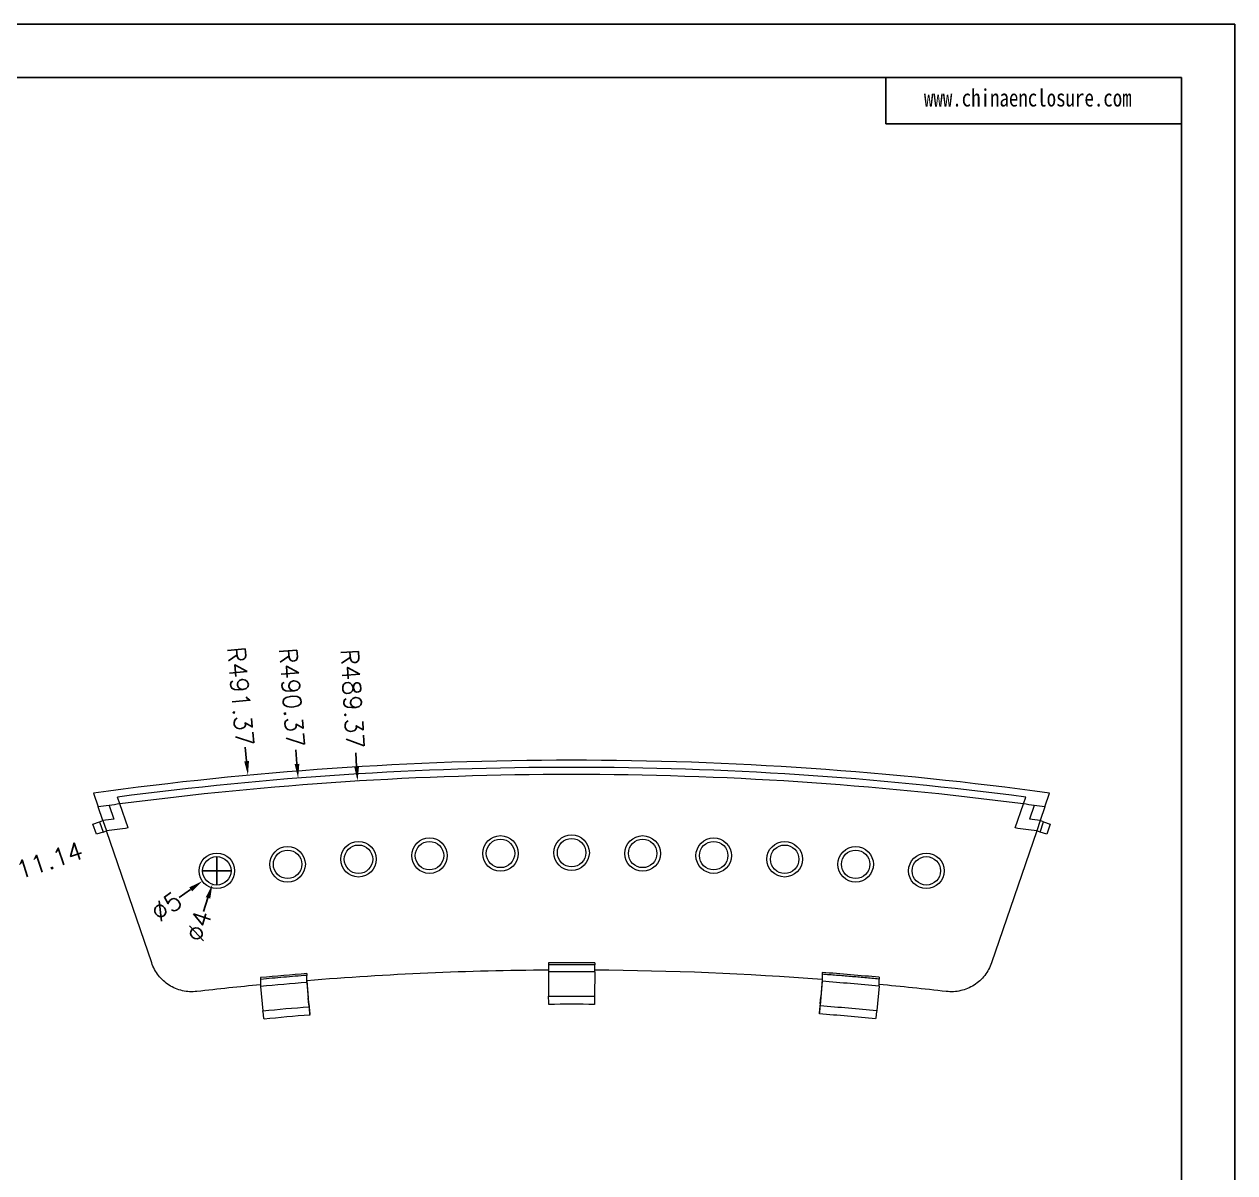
# Model space of a CAD drawing. Header units: inches. Extents: x 1230 to 3313, y 237 to 1043.
# Drawn here: x 3142.6 to 3312.9, y 672 to 833.5 of the extents above; entities that cross this region are included whole.
import ezdxf

# ---------------------------------------------------------------- set-up
doc = ezdxf.new("R2010")
doc.units = ezdxf.units.IN
doc.layers.add('文字', color=81, linetype='Continuous')
doc.styles.get("Standard").update_dxf_attribs({"font": 'txt', "bigfont": 'gbcbig.shx'})
doc.styles.add('宋体', font='', dxfattribs={"width": 0.8, "height": 3.5})
doc.styles.get('宋体').set_extended_font_data('SimSun')
doc.dimstyles.new('2.5', dxfattribs={"dimtxt": 2.5, "dimasz": 2, "dimexe": 0.18, "dimexo": 0.0625, "dimgap": 0.09, "dimtad": 0, "dimzin": 12, "dimdsep": 46, "dimtxsty": 'Standard', "dimcen": 2, "dimclrd": 3, "dimclre": 3, "dimadec": 0, "dimazin": 0, "dimtfac": 1, "dimtofl": 0, "dimtmove": 0, "dimatfit": 3, "dimfxl": 1, "dimtolj": 1, "dimtzin": 0, "dimarcsym": 0})

# ---------------------------------------------------------------- blocks, each defined once
blk = doc.blocks.new('*D307')
at = {"color": 3, "lineweight": -2}
for p, q in [((3169.7, 712.45), (3169.7, 716.45)), ((3167.7, 714.45), (3171.7, 714.45)), ((3164.39, 710.7), (3166.02, 711.85))]:
    blk.add_line(p, q, dxfattribs=at)
at = {"color": 3}
blk.add_solid([(3165.83, 712.13), (3166.22, 711.58), (3167.66, 713.01)], dxfattribs=at)
at = {"layer": 'Defpoints', "color": 0}
for p in [(3171.74, 715.9), (3167.66, 713.01)]:
    blk.add_point(p, dxfattribs=at)
at = {"color": 0, "insert": (3162.62, 709.44), "char_height": 2.5, "attachment_point": 5, "rotation": 35.274}
blk.add_mtext('\\A1;∅5', dxfattribs=at)
blk = doc.blocks.new('*D308')
at = {"color": 3, "lineweight": -2}
for p, q in [((3169.7, 712.45), (3169.7, 716.45)), ((3167.7, 714.45), (3171.7, 714.45)), ((3167.85, 708.75), (3168.46, 710.65))]:
    blk.add_line(p, q, dxfattribs=at)
at = {"color": 3}
blk.add_solid([(3168.15, 710.75), (3168.78, 710.55), (3169.08, 712.55)], dxfattribs=at)
at = {"layer": 'Defpoints', "color": 0}
for p in [(3170.32, 716.36), (3169.08, 712.55)]:
    blk.add_point(p, dxfattribs=at)
at = {"color": 0, "insert": (3167.17, 706.68), "char_height": 2.5, "attachment_point": 5, "rotation": 72.015}
blk.add_mtext('\\A1;∅4', dxfattribs=at)
blk = doc.blocks.new('*D313')
at = {"color": 3, "lineweight": -2}
for p, q in [((3138.45, 713.39), (3136.55, 712.76)), ((3029.14, 675.19), (3029.14, 679.19)), ((3027.14, 677.19), (3031.14, 677.19))]:
    blk.add_line(p, q, dxfattribs=at)
at = {"color": 3}
blk.add_solid([(3136.44, 713.08), (3136.65, 712.45), (3134.65, 712.13)], dxfattribs=at)
at = {"layer": 'Defpoints', "color": 0}
for p in [(3134.65, 712.13), (3029.14, 677.19)]:
    blk.add_point(p, dxfattribs=at)
at = {"color": 0, "insert": (3144.07, 715.25), "char_height": 2.5, "attachment_point": 5, "rotation": 18.3233}
blk.add_mtext('\\A1;R111.14', dxfattribs=at)
blk = doc.blocks.new('*D314')
at = {"color": 3, "lineweight": -2}
for p, q in [((3173.71, 731.87), (3173.89, 729.88)), ((3219.61, 236.64), (3219.61, 240.64)), ((3217.61, 238.64), (3221.61, 238.64))]:
    blk.add_line(p, q, dxfattribs=at)
at = {"color": 3}
blk.add_solid([(3174.23, 729.91), (3173.56, 729.85), (3174.08, 727.89)], dxfattribs=at)
at = {"layer": 'Defpoints', "color": 0}
for p in [(3174.08, 727.89), (3219.61, 238.64)]:
    blk.add_point(p, dxfattribs=at)
at = {"color": 0, "insert": (3173.04, 739.02), "char_height": 2.5, "attachment_point": 5, "rotation": 275.3169}
blk.add_mtext('\\A1;R491.37', dxfattribs=at)
blk = doc.blocks.new('*D315')
at = {"color": 3, "lineweight": -2}
for p, q in [((3180.82, 731.48), (3180.98, 729.49)), ((3219.61, 236.64), (3219.61, 240.64)), ((3217.61, 238.64), (3221.61, 238.64))]:
    blk.add_line(p, q, dxfattribs=at)
at = {"color": 3}
blk.add_solid([(3181.31, 729.51), (3180.65, 729.46), (3181.14, 727.49)], dxfattribs=at)
at = {"layer": 'Defpoints', "color": 0}
for p in [(3181.14, 727.49), (3219.61, 238.64)]:
    blk.add_point(p, dxfattribs=at)
at = {"color": 0, "insert": (3180.25, 738.84), "char_height": 2.5, "attachment_point": 5, "rotation": 274.4998}
blk.add_mtext('\\A1;R490.37', dxfattribs=at)
blk = doc.blocks.new('*D316')
at = {"color": 3, "lineweight": -2}
for p, q in [((3189.25, 731.07), (3189.37, 729.07)), ((3219.61, 236.64), (3219.61, 240.64)), ((3217.61, 238.64), (3221.61, 238.64))]:
    blk.add_line(p, q, dxfattribs=at)
at = {"color": 3}
blk.add_solid([(3189.7, 729.09), (3189.04, 729.05), (3189.5, 727.08)], dxfattribs=at)
at = {"layer": 'Defpoints', "color": 0}
for p in [(3189.5, 727.08), (3219.61, 238.64)]:
    blk.add_point(p, dxfattribs=at)
at = {"color": 0, "insert": (3188.78, 738.65), "char_height": 2.5, "attachment_point": 5, "rotation": 273.5283}
blk.add_mtext('\\A1;R489.37', dxfattribs=at)

msp = doc.modelspace()

# ---------------------------------------------------------------- linework, layer by layer
for p, q in [((2868.135, 833.529), (3312.911, 833.529)), ((3312.911, 833.529), (3312.911, 519.041)), ((2879.644, 826.041), (3305.424, 826.041)), ((3263.825, 826.041), (3263.825, 819.541)), ((3305.424, 826.041), (3305.424, 526.528)), ((3263.825, 819.541), (3305.424, 819.541))]:
    msp.add_line(p, q)
at = {"color": 7, "linetype": 'Continuous', "lineweight": 15}
for p, q in [((3152.361, 725.381), (3153.021, 723.453)), ((3156.053, 723.86), (3155.723, 724.825)), ((3157.21, 720.481), (3156.053, 723.86)), ((3282.012, 720.481), (3283.169, 723.86)), ((3283.169, 723.86), (3283.5, 724.825)), ((3286.201, 723.453), (3286.861, 725.381)), ((3153.682, 721.525), (3153.021, 723.453)), ((3154.536, 723.659), (3155.197, 721.729)), ((3284.686, 723.659), (3284.025, 721.729)), ((3286.201, 723.453), (3285.541, 721.525)), ((3152.263, 721.039), (3153.209, 721.363)), ((3152.758, 719.593), (3152.263, 721.039)), ((3153.209, 721.363), (3153.682, 721.525)), ((3153.209, 721.363), (3153.704, 719.917)), ((3153.682, 721.525), (3154.177, 720.079)), ((3285.541, 721.525), (3285.045, 720.079)), ((3285.518, 719.917), (3286.014, 721.363)), ((3286.014, 721.363), (3285.541, 721.525)), ((3286.014, 721.363), (3286.96, 721.039)), ((3286.96, 721.039), (3286.464, 719.593)), ((3153.704, 719.917), (3152.758, 719.593)), ((3153.704, 719.917), (3154.177, 720.079)), ((3160.538, 701.504), (3154.177, 720.079)), ((3285.045, 720.079), (3278.684, 701.504)), ((3285.518, 719.917), (3285.045, 720.079)), ((3286.464, 719.593), (3285.518, 719.917)), ((3182.361, 700.004), (3182.361, 699.753)), ((3216.361, 701.493), (3216.361, 701.226)), ((3216.361, 701.226), (3216.361, 700.237)), ((3216.361, 700.237), (3216.386, 696.818)), ((3222.861, 700.237), (3222.836, 696.818)), ((3222.861, 701.493), (3222.861, 701.226)), ((3222.861, 700.237), (3222.861, 701.226)), ((3254.861, 700.161), (3254.861, 699.908)), ((3175.861, 699.433), (3175.861, 699.188)), ((3175.861, 699.188), (3175.861, 698.195)), ((3182.361, 698.761), (3182.361, 699.753)), ((3182.361, 699), (3182.564, 696.589)), ((3182.361, 698.761), (3182.646, 695.343)), ((3254.861, 698.916), (3254.591, 695.498)), ((3254.861, 699.158), (3254.669, 696.747)), ((3254.861, 699.908), (3254.861, 698.916)), ((3262.861, 699.48), (3262.861, 699.235)), ((3262.861, 698.241), (3262.861, 699.235)), ((3175.861, 698.195), (3176.195, 694.777)), ((3182.647, 695.612), (3182.564, 696.589)), ((3216.395, 695.902), (3216.386, 696.818)), ((3222.836, 696.818), (3222.827, 695.902)), ((3254.591, 695.77), (3254.669, 696.747)), ((3262.861, 698.241), (3262.531, 694.824)), ((3182.644, 695.812), (3182.769, 694.317)), ((3182.647, 695.612), (3182.748, 694.411)), ((3216.397, 695.673), (3216.395, 695.902)), ((3222.827, 695.902), (3222.825, 695.673)), ((3254.593, 695.971), (3254.475, 694.476)), ((3254.591, 695.77), (3254.495, 694.568)), ((3182.771, 694.178), (3182.769, 694.317)), ((3254.473, 694.335), (3254.475, 694.476))]:
    msp.add_line(p, q, dxfattribs=at)
for centre, radius in [((3199.617, 716.596), 2.5), ((3209.612, 716.903), 2.5), ((3209.612, 716.903), 2), ((3219.611, 717.005), 2.5), ((3219.611, 717.005), 2), ((3229.61, 716.903), 2.5), ((3229.61, 716.903), 2), ((3239.606, 716.596), 2.5), ((3179.656, 715.371), 2.5), ((3179.656, 715.371), 2), ((3189.63, 716.086), 2.5), ((3189.63, 716.086), 2), ((3199.617, 716.596), 2), ((3239.606, 716.596), 2), ((3249.592, 716.086), 2.5), ((3249.592, 716.086), 2), ((3259.567, 715.371), 2.5), ((3259.567, 715.371), 2), ((3169.698, 714.453), 2.5), ((3169.698, 714.453), 2), ((3269.524, 714.453), 2.5), ((3269.524, 714.453), 2)]:
    msp.add_circle(centre, radius, dxfattribs=at)
for radius, start, end in [(491.368, 82.13364, 97.86636), (490.368, 82.51382, 97.48618), (489.368, 82.53747, 97.46253), (489.368, 97.46253, 97.82067), (489.368, 82.17933, 82.53747), (487.368, 97.59483, 97.77461), (485.868, 97.37898, 97.7398), (485.868, 82.2602, 82.62102), (487.368, 82.22539, 82.40517)]:
    msp.add_arc((3219.611, 238.637), radius, start, end, dxfattribs=at)
for points, knots in [([(3166.9, 697.487), (3166.561, 697.448), (3166.221, 697.438), (3165.54, 697.476), (3165.197, 697.525), (3164.533, 697.678), (3164.21, 697.782), (3163.582, 698.046), (3163.276, 698.206), (3162.705, 698.57), (3162.437, 698.775), (3161.935, 699.23), (3161.701, 699.48), (3161.287, 700.009), (3161.103, 700.288), (3160.782, 700.879), (3160.646, 701.189), (3160.538, 701.504)], [0, 0, 0, 0, 0.125, 0.125, 0.25, 0.25, 0.375, 0.375, 0.5, 0.5, 0.625, 0.625, 0.75, 0.75, 0.875, 0.875, 1, 1, 1, 1]), ([(3222.861, 701.226), (3222.319, 701.229), (3221.236, 701.236), (3219.611, 701.238), (3217.986, 701.236), (3216.903, 701.229), (3216.361, 701.226)], [0, 0, 0, 0, 0.2500016, 0.5, 0.7499984, 1, 1, 1, 1]), ([(3278.684, 701.504), (3278.575, 701.186), (3278.44, 700.879), (3278.121, 700.292), (3277.938, 700.012), (3277.52, 699.479), (3277.288, 699.23), (3276.789, 698.778), (3276.521, 698.572), (3275.946, 698.205), (3275.641, 698.046), (3275.016, 697.784), (3274.693, 697.679), (3274.024, 697.525), (3273.684, 697.476), (3273.005, 697.438), (3272.664, 697.448), (3272.323, 697.487)], [0, 0, 0, 0, 0.125, 0.125, 0.25, 0.25, 0.375, 0.375, 0.5, 0.5, 0.625, 0.625, 0.75, 0.75, 0.875, 0.875, 1, 1, 1, 1]), ([(3182.361, 699.753), (3181.819, 699.709), (3180.736, 699.621), (3179.111, 699.483), (3177.486, 699.339), (3176.403, 699.238), (3175.861, 699.188)], [0, 0, 0, 0, 0.2499006, 0.4998653, 0.7498974, 1, 1, 1, 1]), ([(3262.861, 699.235), (3262.195, 699.296), (3260.862, 699.418), (3258.862, 699.59), (3256.862, 699.755), (3255.528, 699.857), (3254.861, 699.908)], [0, 0, 0, 0, 0.250124, 0.5001622, 0.7501193, 1, 1, 1, 1])]:
    msp.add_open_spline(points, degree=3, knots=knots, dxfattribs=at)
for points in [[(3182.361, 700.004), (3180.194, 699.829), (3178.028, 699.638), (3175.861, 699.433)], [(3216.361, 700.493), (3205.058, 700.414), (3193.724, 699.92), (3182.361, 699)], [(3222.861, 701.493), (3220.694, 701.509), (3218.528, 701.509), (3216.361, 701.493)], [(3222.861, 700.237), (3220.696, 700.252), (3218.529, 700.252), (3216.361, 700.237)], [(3254.861, 699.158), (3244.221, 699.972), (3233.554, 700.418), (3222.861, 700.493)], [(3262.861, 699.48), (3260.195, 699.73), (3257.528, 699.957), (3254.861, 700.161)], [(3175.861, 698.428), (3172.871, 698.144), (3169.882, 697.83), (3166.9, 697.487)], [(3182.361, 698.761), (3180.196, 698.587), (3178.029, 698.399), (3175.861, 698.195)], [(3262.861, 698.241), (3260.196, 698.489), (3257.529, 698.714), (3254.861, 698.916)], [(3272.323, 697.487), (3269.171, 697.849), (3266.017, 698.179), (3262.861, 698.475)], [(3182.644, 695.812), (3182.618, 696.071), (3182.591, 696.33), (3182.564, 696.589)], [(3216.386, 696.818), (3218.537, 696.833), (3220.687, 696.833), (3222.836, 696.818)], [(3254.669, 696.747), (3254.643, 696.488), (3254.618, 696.23), (3254.593, 695.971)], [(3176.195, 694.777), (3178.347, 694.981), (3180.497, 695.169), (3182.646, 695.343)], [(3182.646, 695.343), (3182.68, 695.032), (3182.714, 694.721), (3182.748, 694.411)], [(3222.825, 695.673), (3220.684, 695.688), (3218.541, 695.688), (3216.397, 695.673)], [(3254.495, 694.568), (3254.527, 694.878), (3254.56, 695.188), (3254.591, 695.498)], [(3254.591, 695.498), (3257.239, 695.296), (3259.886, 695.072), (3262.531, 694.824)], [(3176.315, 693.84), (3176.275, 694.152), (3176.235, 694.465), (3176.195, 694.777)], [(3176.343, 693.605), (3176.333, 693.683), (3176.324, 693.761), (3176.315, 693.84)], [(3182.771, 694.178), (3180.63, 694.002), (3178.487, 693.811), (3176.343, 693.605)], [(3182.748, 694.411), (3182.756, 694.333), (3182.764, 694.255), (3182.771, 694.178)], [(3254.473, 694.335), (3254.48, 694.413), (3254.488, 694.491), (3254.495, 694.568)], [(3262.385, 693.652), (3259.749, 693.903), (3257.112, 694.131), (3254.473, 694.335)], [(3262.412, 693.887), (3262.403, 693.809), (3262.394, 693.73), (3262.385, 693.652)], [(3262.531, 694.824), (3262.492, 694.512), (3262.452, 694.199), (3262.412, 693.887)]]:
    msp.add_open_spline(points, degree=3, dxfattribs=at)

# ---------------------------------------------------------------- texts
at = {"layer": '文字', "color": 0, "insert": (3269.184, 824.395), "char_height": 2.44047, "width": 42.87676, "attachment_point": 1, "style": '宋体'}
msp.add_mtext('www.chinaenclosure.com', dxfattribs=at)

# ---------------------------------------------------------------- dimensions: what is measured, and where the dimension line sits
for center, mpoint, picture, middle in [((3219.611, 238.637), (3174.079, 727.891), '*D314', (3173.043, 739.016)), ((3219.611, 238.637), (3181.139, 727.493), '*D315', (3180.246, 738.84)), ((3219.611, 238.637), (3189.495, 727.077), '*D316', (3188.782, 738.645)), ((3029.141, 677.193), (3134.648, 712.133), '*D313', (3144.068, 715.253))]:
    dim = msp.add_radius_dim(center=center, mpoint=mpoint, dimstyle='2.5')
    dim.commit()
    dim.dimension.update_dxf_attribs({"geometry": picture, "text_midpoint": middle})
for p1, p2, picture, middle in [((3171.739, 715.896), (3167.657, 713.009), '*D307', (3162.617, 709.444)), ((3170.316, 716.355), (3169.081, 712.55), '*D308', (3167.174, 706.679))]:
    dim = msp.add_diameter_dim_2p(p1=p1, p2=p2, dimstyle='2.5')
    dim.commit()
    dim.dimension.update_dxf_attribs({"geometry": picture, "text_midpoint": middle})

doc.saveas('drawing.dxf')
